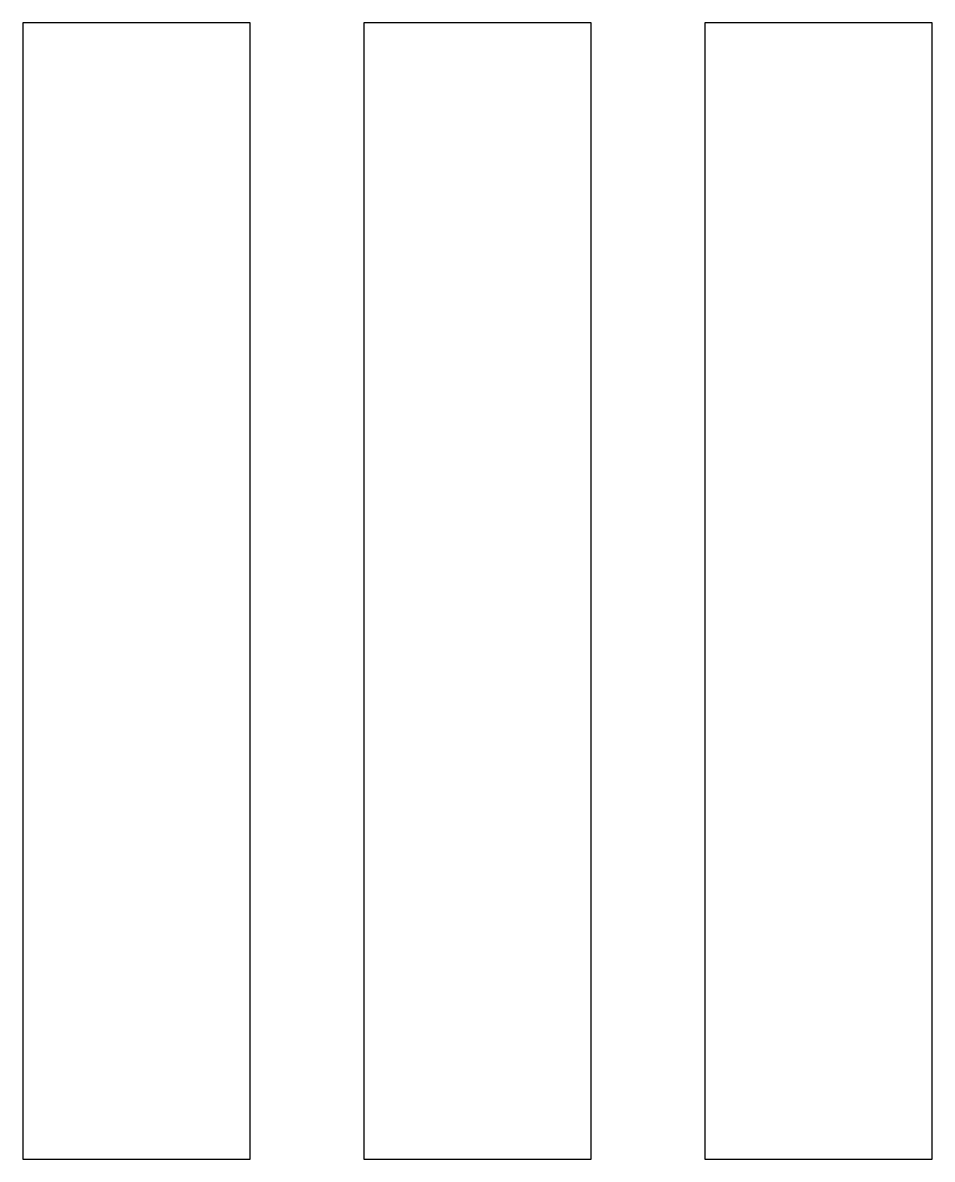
# Model space of a CAD drawing. Header units: metres. Extents: x -140 to 144, y 0 to 50.
# Drawn here: x -140 to -100, y 0 to 50 of the extents above.
import ezdxf

# ---------------------------------------------------------------- set-up
doc = ezdxf.new("R2010")
doc.units = ezdxf.units.M

msp = doc.modelspace()

# ---------------------------------------------------------------- linework, layer by layer
at = {"layer": 'PARAMETRIX'}
for p, q in [((-130, 50), (-140, 50)), ((-140, 50), (-140, 0)), ((-130, 0), (-130, 50)), ((-115, 50), (-125, 50)), ((-125, 50), (-125, 0)), ((-115, 0), (-115, 50)), ((-100, 50), (-110, 50)), ((-110, 50), (-110, 0)), ((-100, 0), (-100, 50)), ((-140, 0), (-130, 0)), ((-125, 0), (-115, 0)), ((-110, 0), (-100, 0))]:
    msp.add_line(p, q, dxfattribs=at)

doc.saveas('drawing.dxf')
